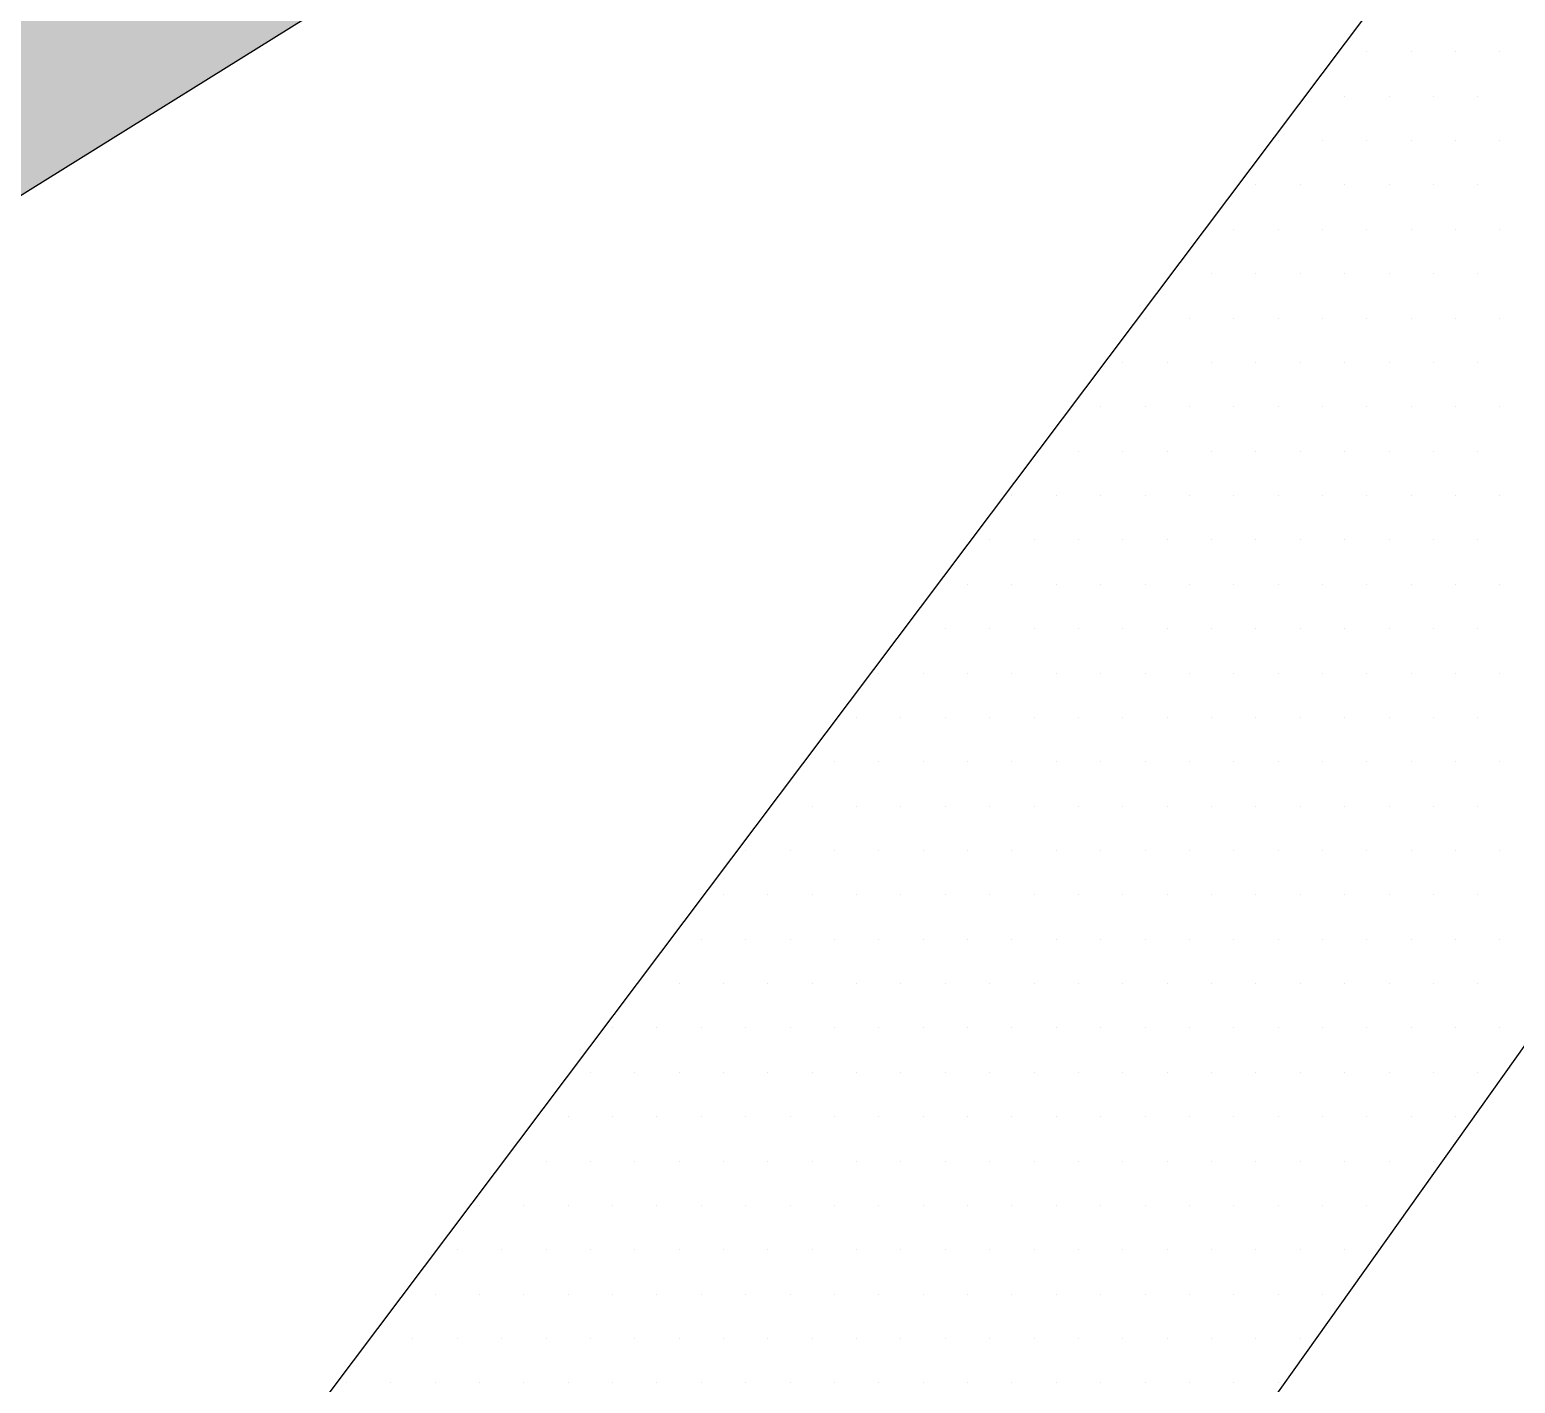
# Model space of a CAD drawing. Header units: millimetres. Extents: x -1573 to 210, y -360 to 557.
# Drawn here: x -488.445 to -486.601, y 24.965 to 26.644 of the extents above; entities that cross this region are included whole.
import ezdxf

# ---------------------------------------------------------------- set-up
doc = ezdxf.new("R2010")
doc.units = ezdxf.units.MM
doc.header["$LTSCALE"] = 2
doc.linetypes.add('CACHEX2', pattern=[0.75, 0.5, -0.25])
for name, color, linetype in [('CALQUE_7', 4, 'Continuous'), ('CARTOUCHE', 7, 'Continuous'), ('rosace', 7, 'Continuous')]:
    doc.layers.add(name, color=color, linetype=linetype)

# ---------------------------------------------------------------- blocks, each defined once
blk = doc.blocks.new('A$C715108E3')
at = {"layer": 'CALQUE_7', "color": 131}
for p, q in [((4.965, -7.7349), (4.965, -7.7349)), ((5.0242, -7.7349), (5.0242, -7.7349)), ((5.1164, -7.7349), (5.1164, -7.7349)), ((5.208, -7.7349), (5.208, -7.7349)), ((5.2993, -7.7349), (5.2993, -7.7349)), ((4.8958, -7.8275), (4.8958, -7.8275)), ((4.9788, -7.8275), (4.9788, -7.8275)), ((5.0705, -7.8275), (5.0705, -7.8275)), ((5.1621, -7.8275), (5.1621, -7.8275)), ((5.2538, -7.8275), (5.2538, -7.8275)), ((4.827, -7.919), (4.827, -7.919)), ((4.8413, -7.919), (4.8413, -7.919)), ((4.9329, -7.919), (4.9329, -7.919)), ((5.0242, -7.919), (5.0242, -7.919)), ((5.1164, -7.919), (5.1164, -7.919)), ((5.208, -7.919), (5.208, -7.919)), ((5.2993, -7.919), (5.2993, -7.919)), ((4.7579, -8.0102), (4.7579, -8.0102)), ((4.7952, -8.0102), (4.7952, -8.0102)), ((4.8868, -8.0102), (4.8868, -8.0102)), ((4.9788, -8.0102), (4.9788, -8.0102)), ((5.0705, -8.0102), (5.0705, -8.0102)), ((5.1621, -8.0102), (5.1621, -8.0102)), ((5.2538, -8.0102), (5.2538, -8.0102)), ((4.6887, -8.1026), (4.6887, -8.1026)), ((4.7492, -8.1026), (4.7492, -8.1026)), ((4.8413, -8.1026), (4.8413, -8.1026)), ((4.9329, -8.1026), (4.9329, -8.1026)), ((5.0242, -8.1026), (5.0242, -8.1026)), ((5.1164, -8.1026), (5.1164, -8.1026)), ((5.208, -8.1026), (5.208, -8.1026)), ((5.2993, -8.1026), (5.2993, -8.1026)), ((4.6197, -8.1941), (4.6197, -8.1941)), ((4.7035, -8.1941), (4.7035, -8.1941)), ((4.7952, -8.1941), (4.7952, -8.1941)), ((4.8868, -8.1941), (4.8868, -8.1941)), ((4.9788, -8.1941), (4.9788, -8.1941)), ((5.0705, -8.1941), (5.0705, -8.1941)), ((5.1621, -8.1941), (5.1621, -8.1941)), ((5.2538, -8.1941), (5.2538, -8.1941)), ((4.5506, -8.2855), (4.5506, -8.2855)), ((4.5659, -8.2855), (4.5659, -8.2855)), ((4.658, -8.2855), (4.658, -8.2855)), ((4.7492, -8.2855), (4.7492, -8.2855)), ((4.8413, -8.2855), (4.8413, -8.2855)), ((4.9329, -8.2855), (4.9329, -8.2855)), ((5.0242, -8.2855), (5.0242, -8.2855)), ((5.1164, -8.2855), (5.1164, -8.2855)), ((5.208, -8.2855), (5.208, -8.2855)), ((5.2993, -8.2855), (5.2993, -8.2855)), ((4.4814, -8.3777), (4.4814, -8.3777)), ((4.5202, -8.3777), (4.5202, -8.3777)), ((4.6115, -8.3777), (4.6115, -8.3777)), ((4.7035, -8.3777), (4.7035, -8.3777)), ((4.7952, -8.3777), (4.7952, -8.3777)), ((4.8868, -8.3777), (4.8868, -8.3777)), ((4.9788, -8.3777), (4.9788, -8.3777)), ((5.0705, -8.3777), (5.0705, -8.3777)), ((5.1621, -8.3777), (5.1621, -8.3777)), ((5.2538, -8.3777), (5.2538, -8.3777)), ((4.4125, -8.4692), (4.4125, -8.4692)), ((4.4739, -8.4692), (4.4739, -8.4692)), ((4.5659, -8.4692), (4.5659, -8.4692)), ((4.658, -8.4692), (4.658, -8.4692)), ((4.7492, -8.4692), (4.7492, -8.4692)), ((4.8413, -8.4692), (4.8413, -8.4692)), ((4.9329, -8.4692), (4.9329, -8.4692)), ((5.0242, -8.4692), (5.0242, -8.4692)), ((5.1164, -8.4692), (5.1164, -8.4692)), ((5.208, -8.4692), (5.208, -8.4692)), ((5.2993, -8.4692), (5.2993, -8.4692)), ((4.3433, -8.5607), (4.3433, -8.5607)), ((4.4282, -8.5607), (4.4282, -8.5607)), ((4.5202, -8.5607), (4.5202, -8.5607)), ((4.6115, -8.5607), (4.6115, -8.5607)), ((4.7035, -8.5607), (4.7035, -8.5607)), ((4.7952, -8.5607), (4.7952, -8.5607)), ((4.8868, -8.5607), (4.8868, -8.5607)), ((4.9788, -8.5607), (4.9788, -8.5607)), ((5.0705, -8.5607), (5.0705, -8.5607)), ((5.1621, -8.5607), (5.1621, -8.5607)), ((5.2538, -8.5607), (5.2538, -8.5607)), ((4.2745, -8.6529), (4.2745, -8.6529)), ((4.2906, -8.6529), (4.2906, -8.6529)), ((4.3827, -8.6529), (4.3827, -8.6529)), ((4.4739, -8.6529), (4.4739, -8.6529)), ((4.5659, -8.6529), (4.5659, -8.6529)), ((4.658, -8.6529), (4.658, -8.6529)), ((4.7492, -8.6529), (4.7492, -8.6529)), ((4.8413, -8.6529), (4.8413, -8.6529)), ((4.9329, -8.6529), (4.9329, -8.6529)), ((5.0242, -8.6529), (5.0242, -8.6529)), ((5.1164, -8.6529), (5.1164, -8.6529)), ((5.208, -8.6529), (5.208, -8.6529)), ((5.2993, -8.6529), (5.2993, -8.6529)), ((4.2054, -8.7443), (4.2054, -8.7443)), ((4.2445, -8.7443), (4.2445, -8.7443)), ((4.3364, -8.7443), (4.3364, -8.7443)), ((4.4282, -8.7443), (4.4282, -8.7443)), ((4.5202, -8.7443), (4.5202, -8.7443)), ((4.6115, -8.7443), (4.6115, -8.7443)), ((4.7035, -8.7443), (4.7035, -8.7443)), ((4.7952, -8.7443), (4.7952, -8.7443)), ((4.8868, -8.7443), (4.8868, -8.7443)), ((4.9788, -8.7443), (4.9788, -8.7443)), ((5.0705, -8.7443), (5.0705, -8.7443)), ((5.1621, -8.7443), (5.1621, -8.7443)), ((5.2538, -8.7443), (5.2538, -8.7443)), ((4.1362, -8.8356), (4.1362, -8.8356)), ((4.1988, -8.8356), (4.1988, -8.8356)), ((4.2906, -8.8356), (4.2906, -8.8356)), ((4.3827, -8.8356), (4.3827, -8.8356)), ((4.4739, -8.8356), (4.4739, -8.8356)), ((4.5659, -8.8356), (4.5659, -8.8356)), ((4.658, -8.8356), (4.658, -8.8356)), ((4.7492, -8.8356), (4.7492, -8.8356)), ((4.8413, -8.8356), (4.8413, -8.8356)), ((4.9329, -8.8356), (4.9329, -8.8356)), ((5.0242, -8.8356), (5.0242, -8.8356)), ((5.1164, -8.8356), (5.1164, -8.8356)), ((5.208, -8.8356), (5.208, -8.8356)), ((5.2993, -8.8356), (5.2993, -8.8356)), ((4.0672, -8.928), (4.0672, -8.928)), ((4.1531, -8.928), (4.1531, -8.928)), ((4.2445, -8.928), (4.2445, -8.928)), ((4.3364, -8.928), (4.3364, -8.928)), ((4.4282, -8.928), (4.4282, -8.928)), ((4.5202, -8.928), (4.5202, -8.928)), ((4.6115, -8.928), (4.6115, -8.928)), ((4.7035, -8.928), (4.7035, -8.928)), ((4.7952, -8.928), (4.7952, -8.928)), ((4.8868, -8.928), (4.8868, -8.928)), ((4.9788, -8.928), (4.9788, -8.928)), ((5.0705, -8.928), (5.0705, -8.928)), ((5.1621, -8.928), (5.1621, -8.928)), ((5.2538, -8.928), (5.2538, -8.928)), ((3.9983, -9.0196), (3.9983, -9.0196)), ((4.0155, -9.0196), (4.0155, -9.0196)), ((4.107, -9.0196), (4.107, -9.0196)), ((4.1988, -9.0196), (4.1988, -9.0196)), ((4.2906, -9.0196), (4.2906, -9.0196)), ((4.3827, -9.0196), (4.3827, -9.0196)), ((4.4739, -9.0196), (4.4739, -9.0196)), ((4.5659, -9.0196), (4.5659, -9.0196)), ((4.658, -9.0196), (4.658, -9.0196)), ((4.7492, -9.0196), (4.7492, -9.0196)), ((4.8413, -9.0196), (4.8413, -9.0196)), ((4.9329, -9.0196), (4.9329, -9.0196)), ((5.0242, -9.0196), (5.0242, -9.0196)), ((5.1164, -9.0196), (5.1164, -9.0196)), ((5.208, -9.0196), (5.208, -9.0196)), ((5.2993, -9.0196), (5.2993, -9.0196)), ((3.9289, -9.1109), (3.9289, -9.1109)), ((3.9694, -9.1109), (3.9694, -9.1109)), ((4.0612, -9.1109), (4.0612, -9.1109)), ((4.1531, -9.1109), (4.1531, -9.1109)), ((4.2445, -9.1109), (4.2445, -9.1109)), ((4.3364, -9.1109), (4.3364, -9.1109)), ((4.4282, -9.1109), (4.4282, -9.1109)), ((4.5202, -9.1109), (4.5202, -9.1109)), ((4.6115, -9.1109), (4.6115, -9.1109)), ((4.7035, -9.1109), (4.7035, -9.1109)), ((4.7952, -9.1109), (4.7952, -9.1109)), ((4.8868, -9.1109), (4.8868, -9.1109)), ((4.9788, -9.1109), (4.9788, -9.1109)), ((5.0705, -9.1109), (5.0705, -9.1109)), ((5.1621, -9.1109), (5.1621, -9.1109)), ((5.2538, -9.1109), (5.2538, -9.1109)), ((3.86, -9.2033), (3.86, -9.2033)), ((3.9237, -9.2033), (3.9237, -9.2033)), ((4.0155, -9.2033), (4.0155, -9.2033)), ((4.107, -9.2033), (4.107, -9.2033)), ((4.1988, -9.2033), (4.1988, -9.2033)), ((4.2906, -9.2033), (4.2906, -9.2033)), ((4.3827, -9.2033), (4.3827, -9.2033)), ((4.4739, -9.2033), (4.4739, -9.2033)), ((4.5659, -9.2033), (4.5659, -9.2033)), ((4.658, -9.2033), (4.658, -9.2033)), ((4.7492, -9.2033), (4.7492, -9.2033)), ((4.8413, -9.2033), (4.8413, -9.2033)), ((4.9329, -9.2033), (4.9329, -9.2033)), ((5.0242, -9.2033), (5.0242, -9.2033)), ((5.1164, -9.2033), (5.1164, -9.2033)), ((5.208, -9.2033), (5.208, -9.2033)), ((5.2993, -9.2033), (5.2993, -9.2033)), ((3.791, -9.2946), (3.791, -9.2946)), ((3.878, -9.2946), (3.878, -9.2946)), ((3.9694, -9.2946), (3.9694, -9.2946)), ((4.0612, -9.2946), (4.0612, -9.2946)), ((4.1531, -9.2946), (4.1531, -9.2946)), ((4.2445, -9.2946), (4.2445, -9.2946)), ((4.3364, -9.2946), (4.3364, -9.2946)), ((4.4282, -9.2946), (4.4282, -9.2946)), ((4.5202, -9.2946), (4.5202, -9.2946)), ((4.6115, -9.2946), (4.6115, -9.2946)), ((4.7035, -9.2946), (4.7035, -9.2946)), ((4.7952, -9.2946), (4.7952, -9.2946)), ((4.8868, -9.2946), (4.8868, -9.2946)), ((4.9788, -9.2946), (4.9788, -9.2946)), ((5.0705, -9.2946), (5.0705, -9.2946)), ((5.1621, -9.2946), (5.1621, -9.2946)), ((5.2538, -9.2946), (5.2538, -9.2946)), ((3.722, -9.387), (3.722, -9.387)), ((3.7404, -9.387), (3.7404, -9.387)), ((3.8317, -9.387), (3.8317, -9.387)), ((3.9237, -9.387), (3.9237, -9.387)), ((4.0155, -9.387), (4.0155, -9.387)), ((4.107, -9.387), (4.107, -9.387)), ((4.1988, -9.387), (4.1988, -9.387)), ((4.2906, -9.387), (4.2906, -9.387)), ((4.3827, -9.387), (4.3827, -9.387)), ((4.4739, -9.387), (4.4739, -9.387)), ((4.5659, -9.387), (4.5659, -9.387)), ((4.658, -9.387), (4.658, -9.387)), ((4.7492, -9.387), (4.7492, -9.387)), ((4.8413, -9.387), (4.8413, -9.387)), ((4.9329, -9.387), (4.9329, -9.387)), ((5.0242, -9.387), (5.0242, -9.387)), ((5.1164, -9.387), (5.1164, -9.387)), ((5.208, -9.387), (5.208, -9.387)), ((5.2993, -9.387), (5.2993, -9.387)), ((3.6527, -9.4786), (3.6527, -9.4786)), ((3.6943, -9.4786), (3.6943, -9.4786)), ((3.7861, -9.4786), (3.7861, -9.4786)), ((3.878, -9.4786), (3.878, -9.4786)), ((3.9694, -9.4786), (3.9694, -9.4786)), ((4.0612, -9.4786), (4.0612, -9.4786)), ((4.1531, -9.4786), (4.1531, -9.4786)), ((4.2445, -9.4786), (4.2445, -9.4786)), ((4.3364, -9.4786), (4.3364, -9.4786)), ((4.4282, -9.4786), (4.4282, -9.4786)), ((4.5202, -9.4786), (4.5202, -9.4786)), ((4.6115, -9.4786), (4.6115, -9.4786)), ((4.7035, -9.4786), (4.7035, -9.4786)), ((4.7952, -9.4786), (4.7952, -9.4786)), ((4.8868, -9.4786), (4.8868, -9.4786)), ((4.9788, -9.4786), (4.9788, -9.4786)), ((5.0705, -9.4786), (5.0705, -9.4786)), ((5.1621, -9.4786), (5.1621, -9.4786)), ((5.2538, -9.4786), (5.2538, -9.4786)), ((3.5837, -9.5699), (3.5837, -9.5699)), ((3.6486, -9.5699), (3.6486, -9.5699)), ((3.7404, -9.5699), (3.7404, -9.5699)), ((3.8317, -9.5699), (3.8317, -9.5699)), ((3.9237, -9.5699), (3.9237, -9.5699)), ((4.0155, -9.5699), (4.0155, -9.5699)), ((4.107, -9.5699), (4.107, -9.5699)), ((4.1988, -9.5699), (4.1988, -9.5699)), ((4.2906, -9.5699), (4.2906, -9.5699)), ((4.3827, -9.5699), (4.3827, -9.5699)), ((4.4739, -9.5699), (4.4739, -9.5699)), ((4.5659, -9.5699), (4.5659, -9.5699)), ((4.658, -9.5699), (4.658, -9.5699)), ((4.7492, -9.5699), (4.7492, -9.5699)), ((4.8413, -9.5699), (4.8413, -9.5699)), ((4.9329, -9.5699), (4.9329, -9.5699)), ((5.0242, -9.5699), (5.0242, -9.5699)), ((5.1164, -9.5699), (5.1164, -9.5699)), ((5.208, -9.5699), (5.208, -9.5699)), ((5.2993, -9.5699), (5.2993, -9.5699)), ((3.5147, -9.6623), (3.5147, -9.6623)), ((3.6028, -9.6623), (3.6028, -9.6623)), ((3.6943, -9.6623), (3.6943, -9.6623)), ((3.7861, -9.6623), (3.7861, -9.6623)), ((3.878, -9.6623), (3.878, -9.6623)), ((3.9694, -9.6623), (3.9694, -9.6623)), ((4.0612, -9.6623), (4.0612, -9.6623)), ((4.1531, -9.6623), (4.1531, -9.6623)), ((4.2445, -9.6623), (4.2445, -9.6623)), ((4.3364, -9.6623), (4.3364, -9.6623)), ((4.4282, -9.6623), (4.4282, -9.6623)), ((4.5202, -9.6623), (4.5202, -9.6623)), ((4.6115, -9.6623), (4.6115, -9.6623)), ((4.7035, -9.6623), (4.7035, -9.6623)), ((4.7952, -9.6623), (4.7952, -9.6623)), ((4.8868, -9.6623), (4.8868, -9.6623)), ((4.9788, -9.6623), (4.9788, -9.6623)), ((5.0705, -9.6623), (5.0705, -9.6623)), ((5.1621, -9.6623), (5.1621, -9.6623)), ((5.2538, -9.6623), (5.2538, -9.6623)), ((3.4458, -9.7535), (3.4458, -9.7535)), ((3.4653, -9.7535), (3.4653, -9.7535)), ((3.5564, -9.7535), (3.5564, -9.7535)), ((3.6486, -9.7535), (3.6486, -9.7535)), ((3.7404, -9.7535), (3.7404, -9.7535)), ((3.8317, -9.7535), (3.8317, -9.7535)), ((3.9237, -9.7535), (3.9237, -9.7535)), ((4.0155, -9.7535), (4.0155, -9.7535)), ((4.107, -9.7535), (4.107, -9.7535)), ((4.1988, -9.7535), (4.1988, -9.7535)), ((4.2906, -9.7535), (4.2906, -9.7535)), ((4.3827, -9.7535), (4.3827, -9.7535)), ((4.4739, -9.7535), (4.4739, -9.7535)), ((4.5659, -9.7535), (4.5659, -9.7535)), ((4.658, -9.7535), (4.658, -9.7535)), ((4.7492, -9.7535), (4.7492, -9.7535)), ((4.8413, -9.7535), (4.8413, -9.7535)), ((4.9329, -9.7535), (4.9329, -9.7535)), ((5.0242, -9.7535), (5.0242, -9.7535)), ((5.1164, -9.7535), (5.1164, -9.7535)), ((5.208, -9.7535), (5.208, -9.7535)), ((5.2993, -9.7535), (5.2993, -9.7535)), ((3.3764, -9.8452), (3.3764, -9.8452)), ((3.4192, -9.8452), (3.4192, -9.8452)), ((3.511, -9.8452), (3.511, -9.8452)), ((3.6028, -9.8452), (3.6028, -9.8452)), ((3.6943, -9.8452), (3.6943, -9.8452)), ((3.7861, -9.8452), (3.7861, -9.8452)), ((3.878, -9.8452), (3.878, -9.8452)), ((3.9694, -9.8452), (3.9694, -9.8452)), ((4.0612, -9.8452), (4.0612, -9.8452)), ((4.1531, -9.8452), (4.1531, -9.8452)), ((4.2445, -9.8452), (4.2445, -9.8452)), ((4.3364, -9.8452), (4.3364, -9.8452)), ((4.4282, -9.8452), (4.4282, -9.8452)), ((4.5202, -9.8452), (4.5202, -9.8452)), ((4.6115, -9.8452), (4.6115, -9.8452)), ((4.7035, -9.8452), (4.7035, -9.8452)), ((4.7952, -9.8452), (4.7952, -9.8452)), ((4.8868, -9.8452), (4.8868, -9.8452)), ((4.9788, -9.8452), (4.9788, -9.8452)), ((5.0705, -9.8452), (5.0705, -9.8452)), ((5.1621, -9.8452), (5.1621, -9.8452)), ((5.2538, -9.8452), (5.2538, -9.8452)), ((3.3075, -9.9374), (3.3075, -9.9374)), ((3.3734, -9.9374), (3.3734, -9.9374)), ((3.4653, -9.9374), (3.4653, -9.9374)), ((3.5564, -9.9374), (3.5564, -9.9374)), ((3.6486, -9.9374), (3.6486, -9.9374)), ((3.7404, -9.9374), (3.7404, -9.9374)), ((3.8317, -9.9374), (3.8317, -9.9374)), ((3.9237, -9.9374), (3.9237, -9.9374)), ((4.0155, -9.9374), (4.0155, -9.9374)), ((4.107, -9.9374), (4.107, -9.9374)), ((4.1988, -9.9374), (4.1988, -9.9374)), ((4.2906, -9.9374), (4.2906, -9.9374)), ((4.3827, -9.9374), (4.3827, -9.9374)), ((4.4739, -9.9374), (4.4739, -9.9374)), ((4.5659, -9.9374), (4.5659, -9.9374)), ((4.658, -9.9374), (4.658, -9.9374)), ((4.7492, -9.9374), (4.7492, -9.9374)), ((4.8413, -9.9374), (4.8413, -9.9374)), ((4.9329, -9.9374), (4.9329, -9.9374)), ((5.0242, -9.9374), (5.0242, -9.9374)), ((5.1164, -9.9374), (5.1164, -9.9374)), ((5.208, -9.9374), (5.208, -9.9374)), ((3.2385, -10.0289), (3.2385, -10.0289)), ((3.3277, -10.0289), (3.3277, -10.0289)), ((3.4192, -10.0289), (3.4192, -10.0289)), ((3.511, -10.0289), (3.511, -10.0289)), ((3.6028, -10.0289), (3.6028, -10.0289)), ((3.6943, -10.0289), (3.6943, -10.0289)), ((3.7861, -10.0289), (3.7861, -10.0289)), ((3.878, -10.0289), (3.878, -10.0289)), ((3.9694, -10.0289), (3.9694, -10.0289)), ((4.0612, -10.0289), (4.0612, -10.0289)), ((4.1531, -10.0289), (4.1531, -10.0289)), ((4.2445, -10.0289), (4.2445, -10.0289)), ((4.3364, -10.0289), (4.3364, -10.0289)), ((4.4282, -10.0289), (4.4282, -10.0289)), ((4.5202, -10.0289), (4.5202, -10.0289)), ((4.6115, -10.0289), (4.6115, -10.0289)), ((4.7035, -10.0289), (4.7035, -10.0289)), ((4.7952, -10.0289), (4.7952, -10.0289)), ((4.8868, -10.0289), (4.8868, -10.0289)), ((4.9788, -10.0289), (4.9788, -10.0289)), ((5.0705, -10.0289), (5.0705, -10.0289)), ((5.1621, -10.0289), (5.1621, -10.0289)), ((3.1693, -10.1203), (3.1693, -10.1203)), ((3.1894, -10.1203), (3.1894, -10.1203)), ((3.2814, -10.1203), (3.2814, -10.1203)), ((3.3734, -10.1203), (3.3734, -10.1203)), ((3.4653, -10.1203), (3.4653, -10.1203)), ((3.5564, -10.1203), (3.5564, -10.1203)), ((3.6486, -10.1203), (3.6486, -10.1203)), ((3.7404, -10.1203), (3.7404, -10.1203)), ((3.8317, -10.1203), (3.8317, -10.1203)), ((3.9237, -10.1203), (3.9237, -10.1203)), ((4.0155, -10.1203), (4.0155, -10.1203)), ((4.107, -10.1203), (4.107, -10.1203)), ((4.1988, -10.1203), (4.1988, -10.1203)), ((4.2906, -10.1203), (4.2906, -10.1203)), ((4.3827, -10.1203), (4.3827, -10.1203)), ((4.4739, -10.1203), (4.4739, -10.1203)), ((4.5659, -10.1203), (4.5659, -10.1203)), ((4.658, -10.1203), (4.658, -10.1203)), ((4.7492, -10.1203), (4.7492, -10.1203)), ((4.8413, -10.1203), (4.8413, -10.1203)), ((4.9329, -10.1203), (4.9329, -10.1203)), ((5.0242, -10.1203), (5.0242, -10.1203)), ((5.1164, -10.1203), (5.1164, -10.1203)), ((3.1002, -10.2125), (3.1002, -10.2125)), ((3.1439, -10.2125), (3.1439, -10.2125)), ((3.2359, -10.2125), (3.2359, -10.2125)), ((3.3277, -10.2125), (3.3277, -10.2125)), ((3.4192, -10.2125), (3.4192, -10.2125)), ((3.511, -10.2125), (3.511, -10.2125)), ((3.6028, -10.2125), (3.6028, -10.2125)), ((3.6943, -10.2125), (3.6943, -10.2125)), ((3.7861, -10.2125), (3.7861, -10.2125)), ((3.878, -10.2125), (3.878, -10.2125)), ((3.9694, -10.2125), (3.9694, -10.2125)), ((4.0612, -10.2125), (4.0612, -10.2125)), ((4.1531, -10.2125), (4.1531, -10.2125)), ((4.2445, -10.2125), (4.2445, -10.2125)), ((4.3364, -10.2125), (4.3364, -10.2125)), ((4.4282, -10.2125), (4.4282, -10.2125)), ((4.5202, -10.2125), (4.5202, -10.2125)), ((4.6115, -10.2125), (4.6115, -10.2125)), ((4.7035, -10.2125), (4.7035, -10.2125)), ((4.7952, -10.2125), (4.7952, -10.2125)), ((4.8868, -10.2125), (4.8868, -10.2125)), ((4.9788, -10.2125), (4.9788, -10.2125)), ((3.0314, -10.304), (3.0314, -10.304)), ((3.0983, -10.304), (3.0983, -10.304)), ((3.1894, -10.304), (3.1894, -10.304)), ((3.2814, -10.304), (3.2814, -10.304)), ((3.3734, -10.304), (3.3734, -10.304)), ((3.4653, -10.304), (3.4653, -10.304)), ((3.5564, -10.304), (3.5564, -10.304)), ((3.6486, -10.304), (3.6486, -10.304)), ((3.7404, -10.304), (3.7404, -10.304)), ((3.8317, -10.304), (3.8317, -10.304)), ((3.9237, -10.304), (3.9237, -10.304)), ((4.0155, -10.304), (4.0155, -10.304)), ((4.107, -10.304), (4.107, -10.304)), ((4.1988, -10.304), (4.1988, -10.304)), ((4.2906, -10.304), (4.2906, -10.304)), ((4.3827, -10.304), (4.3827, -10.304)), ((4.4739, -10.304), (4.4739, -10.304)), ((4.5659, -10.304), (4.5659, -10.304)), ((4.658, -10.304), (4.658, -10.304)), ((4.7492, -10.304), (4.7492, -10.304)), ((4.8413, -10.304), (4.8413, -10.304)), ((4.9329, -10.304), (4.9329, -10.304)), ((2.9623, -10.3952), (2.9623, -10.3952)), ((3.0518, -10.3952), (3.0518, -10.3952)), ((3.1439, -10.3952), (3.1439, -10.3952)), ((3.2359, -10.3952), (3.2359, -10.3952)), ((3.3277, -10.3952), (3.3277, -10.3952)), ((3.4192, -10.3952), (3.4192, -10.3952)), ((3.511, -10.3952), (3.511, -10.3952)), ((3.6028, -10.3952), (3.6028, -10.3952)), ((3.6943, -10.3952), (3.6943, -10.3952)), ((3.7861, -10.3952), (3.7861, -10.3952)), ((3.878, -10.3952), (3.878, -10.3952)), ((3.9694, -10.3952), (3.9694, -10.3952)), ((4.0612, -10.3952), (4.0612, -10.3952)), ((4.1531, -10.3952), (4.1531, -10.3952)), ((4.2445, -10.3952), (4.2445, -10.3952)), ((4.3364, -10.3952), (4.3364, -10.3952)), ((4.4282, -10.3952), (4.4282, -10.3952)), ((4.5202, -10.3952), (4.5202, -10.3952)), ((4.6115, -10.3952), (4.6115, -10.3952)), ((4.7035, -10.3952), (4.7035, -10.3952)), ((4.7952, -10.3952), (4.7952, -10.3952)), ((4.8868, -10.3952), (4.8868, -10.3952)), ((2.8929, -10.4876), (2.8929, -10.4876)), ((2.9143, -10.4876), (2.9143, -10.4876)), ((3.0063, -10.4876), (3.0063, -10.4876)), ((3.0983, -10.4876), (3.0983, -10.4876)), ((3.1894, -10.4876), (3.1894, -10.4876)), ((3.2814, -10.4876), (3.2814, -10.4876)), ((3.3734, -10.4876), (3.3734, -10.4876)), ((3.4653, -10.4876), (3.4653, -10.4876)), ((3.5564, -10.4876), (3.5564, -10.4876)), ((3.6486, -10.4876), (3.6486, -10.4876)), ((3.7404, -10.4876), (3.7404, -10.4876)), ((3.8317, -10.4876), (3.8317, -10.4876)), ((3.9237, -10.4876), (3.9237, -10.4876)), ((4.0155, -10.4876), (4.0155, -10.4876)), ((4.107, -10.4876), (4.107, -10.4876)), ((4.1988, -10.4876), (4.1988, -10.4876)), ((4.2906, -10.4876), (4.2906, -10.4876)), ((4.3827, -10.4876), (4.3827, -10.4876)), ((4.4739, -10.4876), (4.4739, -10.4876)), ((4.5659, -10.4876), (4.5659, -10.4876)), ((4.658, -10.4876), (4.658, -10.4876)), ((4.7492, -10.4876), (4.7492, -10.4876)), ((4.8413, -10.4876), (4.8413, -10.4876))]:
    blk.add_line(p, q, dxfattribs=at)
blk.add_lwpolyline([(-1.6922, -18.648), (0.2166, -18.8242), (-0.4061, -17.3082), (1.2857, -17.5115), (0.9202, -16.4826), (-0.461, -13.5406), (1.4536, -13.7453), (4.032, -19.4344), (5.206, -17.903), (3.3935, -13.9486), (6.3293, -14.2803), (6.4311, -12.6478), (3.5725, -12.29), (6.1505, -8.6671), (5.6155, -6.8715), (1.6586, -12.1279), (-1.9407, -12.0256)], dxfattribs=at)
blk = doc.blocks.new('A$C581E6685')
at = {"layer": 'rosace'}
blk.add_hatch(color=142, dxfattribs=at).paths.add_polyline_path([(-45.3965, 37.4846), (-39.5666, 28.8703), (-39.344, 28.5414), (-39.8519, 24.2064), (-36.9477, 25.4853), (-26.3566, 30.2032), (-36.1863, 24.0789), (-38.2746, 22.2236), (-38.1337, 21.2132), (-33.6363, 11.1845), (-39.5393, 21.4709), (-40.6525, 23.2405), (-42.0615, 23.3525), (-53.1072, 18.3767), (-43.3972, 24.4856), (-40.4756, 26.2259), (-40.684, 26.8894)])
at = {"layer": 'rosace', "color": 142}
blk.add_lwpolyline([(-45.3965, 37.4846), (-39.3434, 28.5414), (-39.8519, 24.2064), (-36.9477, 25.4853), (-26.3566, 30.2032), (-36.1857, 24.0789), (-38.2739, 22.2236), (-38.1337, 21.2132), (-33.6358, 11.1845), (-39.5393, 21.4709), (-40.6518, 23.2405), (-42.0615, 23.3525), (-53.1072, 18.3767), (-43.3964, 24.4856), (-40.4756, 26.2259), (-40.6836, 26.8894)], close=True, dxfattribs=at)
at = {"layer": 'rosace', "color": 32, "linetype": 'CACHEX2', "ltscale": 1.5}
blk.add_ellipse((-38.0538, 23.8138), major_axis=(-19.0311, -3.534), ratio=0.590567, dxfattribs=at)
at = {"layer": 'rosace', "color": 32}
blk.add_ellipse((-37.6144, 23.8499), major_axis=(-13.5768, -4.2839), ratio=0.791971, dxfattribs=at)
at = {"layer": 'CARTOUCHE'}
blk.add_blockref('A$C715108E3', (-31.6739, 36.3189), dxfattribs=at)

msp = doc.modelspace()

# ---------------------------------------------------------------- linework, layer by layer
at = {"layer": 'CARTOUCHE'}
msp.add_rational_spline([(-508.0665, 33.7081), (-508.0665, 22.8169), (-508.0665, 11.9258), (-508.0665, 8.0858), (-504.2265, 8.0858), (-458.6872, 8.0858), (-413.148, 8.0858), (-409.308, 8.0858), (-409.308, 11.9258), (-409.308, 22.8169), (-409.308, 33.7081), (-409.308, 37.5481), (-413.148, 37.5481), (-458.6872, 37.5481), (-504.2265, 37.5481), (-508.0665, 37.5481), (-508.0665, 33.7081)], [1, 1, 1, 0.707106781187, 1, 1, 1, 0.707106781187, 1, 1, 1, 0.707106781187, 1, 1, 1, 0.707106781187, 1], degree=2, knots=[0, 0, 0, 1, 1, 2.570796, 2.570796, 3.570796, 3.570796, 5.141593, 5.141593, 6.141593, 6.141593, 7.712389, 7.712389, 8.712389, 8.712389, 10.283185, 10.283185, 10.283185], dxfattribs=at)

# ---------------------------------------------------------------- block references
at = {"layer": 'CARTOUCHE', "xscale": 0.6, "yscale": 0.6, "zscale": 0.6}
msp.add_blockref('A$C581E6685', (-470.7958, 9.4664), dxfattribs=at)

doc.saveas('drawing.dxf')
